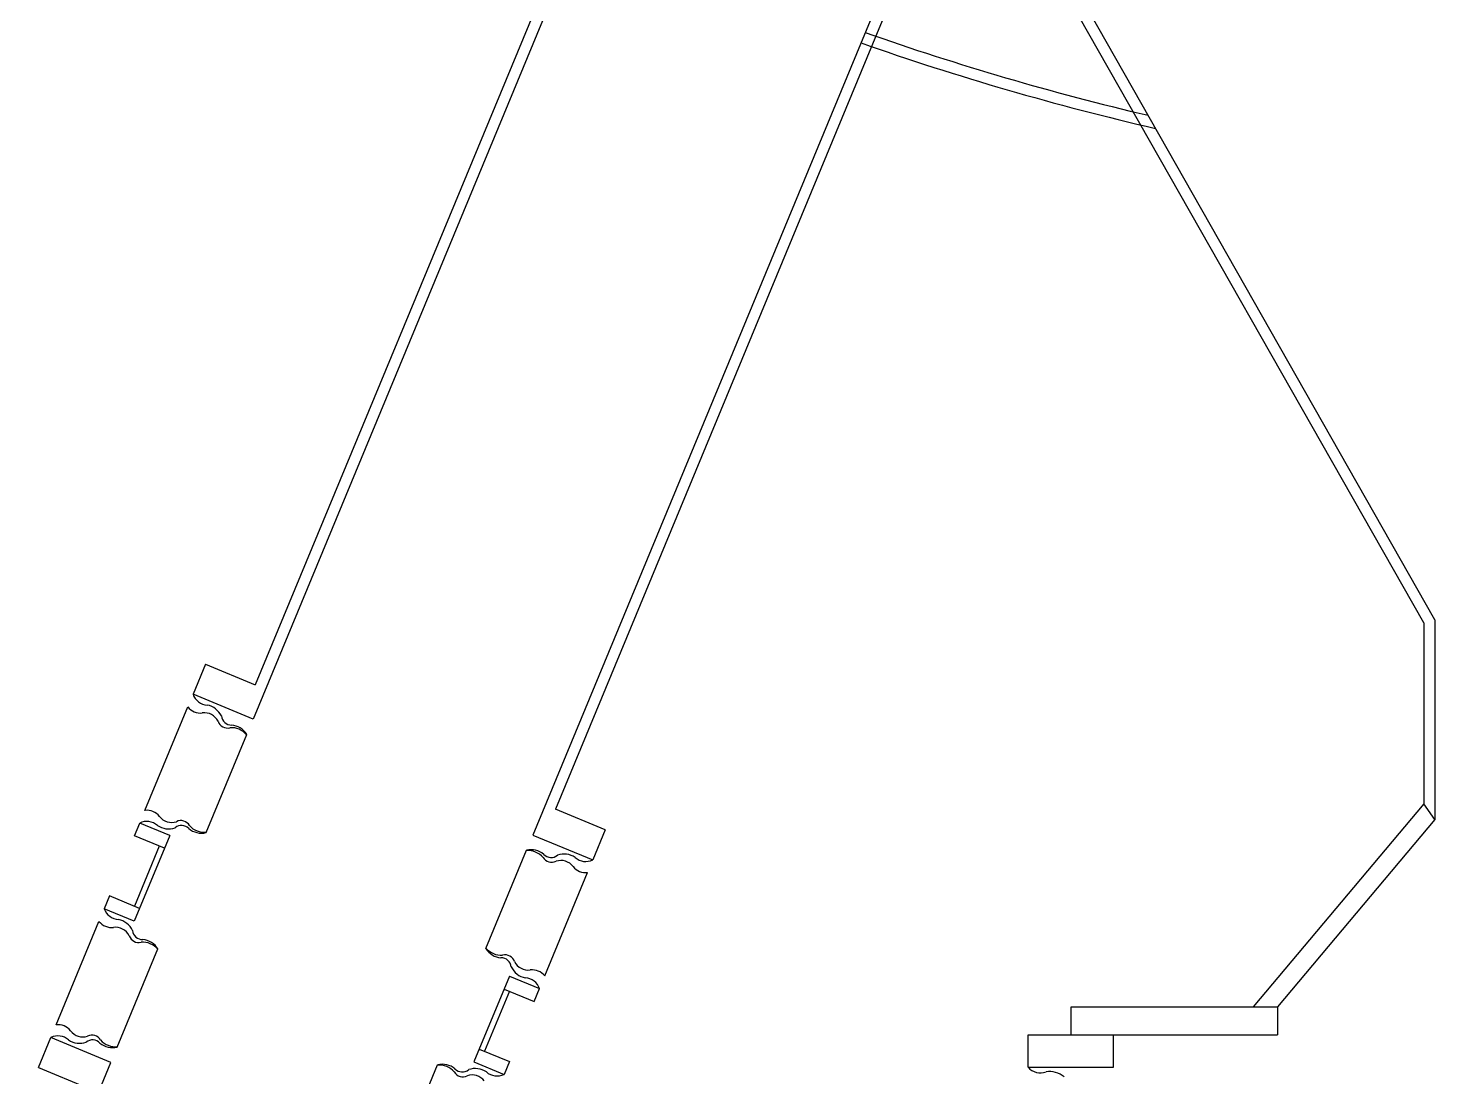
# Model space of a CAD drawing. Header units: millimetres. Extents: x -4562 to 17216, y -5211 to 6025.
# Drawn here: x -1889 to -374, y -3934 to -2805 of the extents above; entities that cross this region are included whole.
import ezdxf
from ezdxf.lldxf.tags import DXFTag

# ---------------------------------------------------------------- set-up
doc = ezdxf.new("R2010")
doc.units = ezdxf.units.MM
doc.layers.add('VV', color=4, linetype='PHANTOM')
tags = doc.linetypes.add('PHANTOM', pattern=[17.5, 10, -1.5, 1.5, -1.5, 1.5, -1.5]).pattern_tags.tags
tags[14:15] = [DXFTag(74, 4), DXFTag(75, 0), DXFTag(340, '0'), DXFTag(46, 1.0), DXFTag(50, 0.0), DXFTag(44, 0.0), DXFTag(45, 0.0)]
tags[12:13] = [DXFTag(74, 4), DXFTag(75, 0), DXFTag(340, '0'), DXFTag(46, 1.0), DXFTag(50, 0.0), DXFTag(44, 0.0), DXFTag(45, 0.0)]
tags[10:11] = [DXFTag(74, 4), DXFTag(75, 0), DXFTag(340, '0'), DXFTag(46, 1.0), DXFTag(50, 0.0), DXFTag(44, 0.0), DXFTag(45, 0.0)]
tags[8:9] = [DXFTag(74, 4), DXFTag(75, 0), DXFTag(340, '0'), DXFTag(46, 1.0), DXFTag(50, 0.0), DXFTag(44, 0.0), DXFTag(45, 0.0)]
tags[6:7] = [DXFTag(74, 4), DXFTag(75, 0), DXFTag(340, '0'), DXFTag(46, 1.0), DXFTag(50, 0.0), DXFTag(44, 0.0), DXFTag(45, 0.0)]
tags[4:5] = [DXFTag(74, 4), DXFTag(75, 0), DXFTag(340, '0'), DXFTag(46, 1.0), DXFTag(50, 0.0), DXFTag(44, 0.0), DXFTag(45, 0.0)]

msp = doc.modelspace()

# ---------------------------------------------------------------- linework, layer by layer
at = {"layer": 'VV', "color": 4, "linetype": 'PHANTOM'}
for p, q in [((-1220.289, -2520.098), (-1646.502, -3549.068)), ((-1231.098, -2514.836), (-1644.195, -3512.14)), ((-919.104, -2644.853), (-1345.317, -3673.822)), ((-907.74, -2648.775), (-1320.837, -3646.079)), ((-386.005, -3445.303), (-822.818, -2676.373)), ((-374.005, -3442.133), (-806.136, -2681.445)), ((-386.005, -3445.303), (-386.005, -3640.254)), ((-374.005, -3442.133), (-374.005, -3657.067)), ((-1697.78, -3489.944), (-1711.173, -3522.28)), ((-1697.78, -3489.944), (-1644.195, -3512.14)), ((-1646.502, -3549.068), (-1711.173, -3522.28)), ((-1762.948, -3647.275), (-1716.801, -3535.867)), ((-1697.099, -3671.219), (-1653.308, -3565.498)), ((-1267.252, -3668.275), (-1320.837, -3646.079)), ((-386.005, -3640.254), (-569.555, -3859)), ((-374.005, -3657.067), (-386.005, -3640.254)), ((-1774.316, -3674.72), (-1768.576, -3660.862)), ((-1736.24, -3674.256), (-1768.576, -3660.862)), ((-374.005, -3657.067), (-543.447, -3859)), ((-1736.24, -3674.256), (-1774.509, -3766.644)), ((-1741.98, -3688.114), (-1774.316, -3674.72)), ((-1345.317, -3673.822), (-1280.646, -3700.61)), ((-1267.252, -3668.275), (-1280.646, -3700.61)), ((-1747.524, -3685.818), (-1774.312, -3750.489)), ((-1395.914, -3795.974), (-1352.123, -3690.253)), ((-1332.42, -3825.605), (-1286.274, -3714.197)), ((-1801.104, -3739.392), (-1806.844, -3753.25)), ((-1768.768, -3752.785), (-1801.104, -3739.392)), ((-1774.509, -3766.644), (-1806.844, -3753.25)), ((-1858.619, -3878.245), (-1812.472, -3766.837)), ((-1792.77, -3902.189), (-1748.978, -3796.468)), ((-1370.384, -3825.798), (-1408.652, -3918.186)), ((-1370.384, -3825.798), (-1338.048, -3839.192)), ((-1370.581, -3841.953), (-1397.369, -3906.624)), ((-1376.124, -3839.657), (-1343.788, -3853.05)), ((-1343.788, -3853.05), (-1338.048, -3839.192)), ((-765.5, -3889), (-765.5, -3859)), ((-765.5, -3859), (-543.447, -3859)), ((-543.447, -3859), (-543.447, -3889)), ((-1877.641, -3924.167), (-1864.247, -3891.832)), ((-1799.575, -3918.62), (-1864.247, -3891.832)), ((-812, -3889), (-543.447, -3889)), ((-812, -3924), (-812, -3889)), ((-720, -3924), (-720, -3889)), ((-1402.912, -3904.328), (-1370.576, -3917.722)), ((-1888.741, -4133.883), (-1799.575, -3918.62)), ((-1491.585, -4026.944), (-1447.794, -3921.223)), ((-1408.652, -3918.186), (-1376.316, -3931.58)), ((-1370.576, -3917.722), (-1376.316, -3931.58)), ((-1877.641, -3924.167), (-1824.056, -3946.363)), ((-812, -3924), (-720, -3924))]:
    msp.add_line(p, q, dxfattribs=at)
for centre, radius, start, end in [((0, 0), 2978, 250.637637, 256.746679), ((0, 0), 2990, 250.625031, 256.959646), ((-1694.89, -3516.623), 17.238, 199.158246, 266.841754), ((-1703.252, -3525.21), 17.238, 218.185499, 276.841754), ((-1699.035, -3558.823), 16.639, 26.990125, 97.470417), ((-1700.196, -3555.132), 21.739, 26.021104, 78.439438), ((-1674.151, -3548.017), 10.57, 197.934888, 285.211968), ((-1669.918, -3544.594), 10.789, 185.325913, 271.668202), ((-1670.1, -3579.814), 21.635, 39.861983, 93.385031), ((-1671.631, -3576.826), 21.543, 31.725469, 84.600417), ((-1760.903, -3664.391), 17.238, 38.158246, 96.814501), ((-1761.062, -3676.376), 17.238, 48.158246, 115.841754), ((-1737.584, -3645.394), 21.739, 236.560562, 288.978896), ((-1734.153, -3643.605), 16.639, 217.529583, 288.009875), ((-1723.626, -3674.255), 10.789, 43.331798, 129.674087), ((-1724.198, -3668.841), 10.57, 29.788032, 117.065112), ((-1698.85, -3649.222), 21.635, 221.614969, 275.138017), ((-1702.045, -3650.252), 21.543, 230.399583, 283.274531), ((-1350.372, -3712.25), 21.635, 41.614969, 95.138017), ((-1347.176, -3711.22), 21.543, 50.399583, 103.274531), ((-1325.596, -3687.217), 10.789, 223.331798, 309.674087), ((-1311.638, -3716.078), 21.739, 56.560562, 108.978896), ((-1325.023, -3692.631), 10.57, 209.788032, 297.065112), ((-1315.069, -3717.867), 16.639, 37.529583, 108.009875), ((-1288.319, -3697.081), 17.238, 218.158246, 276.814501), ((-1288.16, -3685.096), 17.238, 228.158246, 295.841754), ((-1790.561, -3747.593), 17.238, 199.158246, 266.841754), ((-1798.923, -3756.18), 17.238, 218.185499, 276.841754), ((-1795.867, -3786.102), 21.739, 26.021104, 78.439438), ((-1794.706, -3789.793), 16.639, 26.990125, 97.470417), ((-1769.822, -3778.987), 10.57, 197.934888, 285.211968), ((-1765.589, -3775.564), 10.789, 185.325913, 271.668202), ((-1767.302, -3807.796), 21.543, 31.725469, 84.600417), ((-1765.771, -3810.784), 21.635, 39.861983, 93.385031), ((-1377.59, -3784.646), 21.543, 211.725469, 264.600417), ((-1379.121, -3781.658), 21.635, 219.861983, 273.385031), ((-1379.303, -3816.878), 10.789, 5.325913, 91.668202), ((-1375.07, -3813.455), 10.57, 17.934888, 105.211968), ((-1349.025, -3806.34), 21.739, 206.021104, 258.439438), ((-1350.187, -3802.649), 16.639, 206.990125, 277.470417), ((-1354.332, -3844.849), 17.238, 19.158246, 86.841754), ((-1345.97, -3836.262), 17.238, 38.185499, 96.841754), ((-1856.733, -3907.346), 17.238, 48.158246, 115.841754), ((-1856.573, -3895.361), 17.238, 38.158246, 96.814501), ((-1829.823, -3874.575), 16.639, 217.529583, 288.009875), ((-1819.869, -3899.811), 10.57, 29.788032, 117.065112), ((-1833.254, -3876.364), 21.739, 236.560562, 288.978896), ((-1819.297, -3905.225), 10.789, 43.331798, 129.674087), ((-1797.716, -3881.222), 21.543, 230.399583, 283.274531), ((-1794.521, -3880.192), 21.635, 221.614969, 275.138017), ((-1446.042, -3943.22), 21.635, 41.614969, 95.138017), ((-1442.847, -3942.19), 21.543, 50.399583, 103.274531), ((-1420.694, -3923.601), 10.57, 209.788032, 297.065112), ((-1421.267, -3918.187), 10.789, 223.331798, 309.674087), ((-1410.74, -3948.837), 16.639, 37.529583, 108.009875), ((-1407.309, -3947.048), 21.739, 56.560562, 108.978896), ((-1383.83, -3916.066), 17.238, 228.158246, 295.841754), ((-798.584, -3912.065), 17.957, 221.658246, 289.341754), ((-788.34, -3951.241), 22.644, 48.521104, 100.939438)]:
    msp.add_arc(centre, radius, start, end, dxfattribs=at)

doc.saveas('drawing.dxf')
